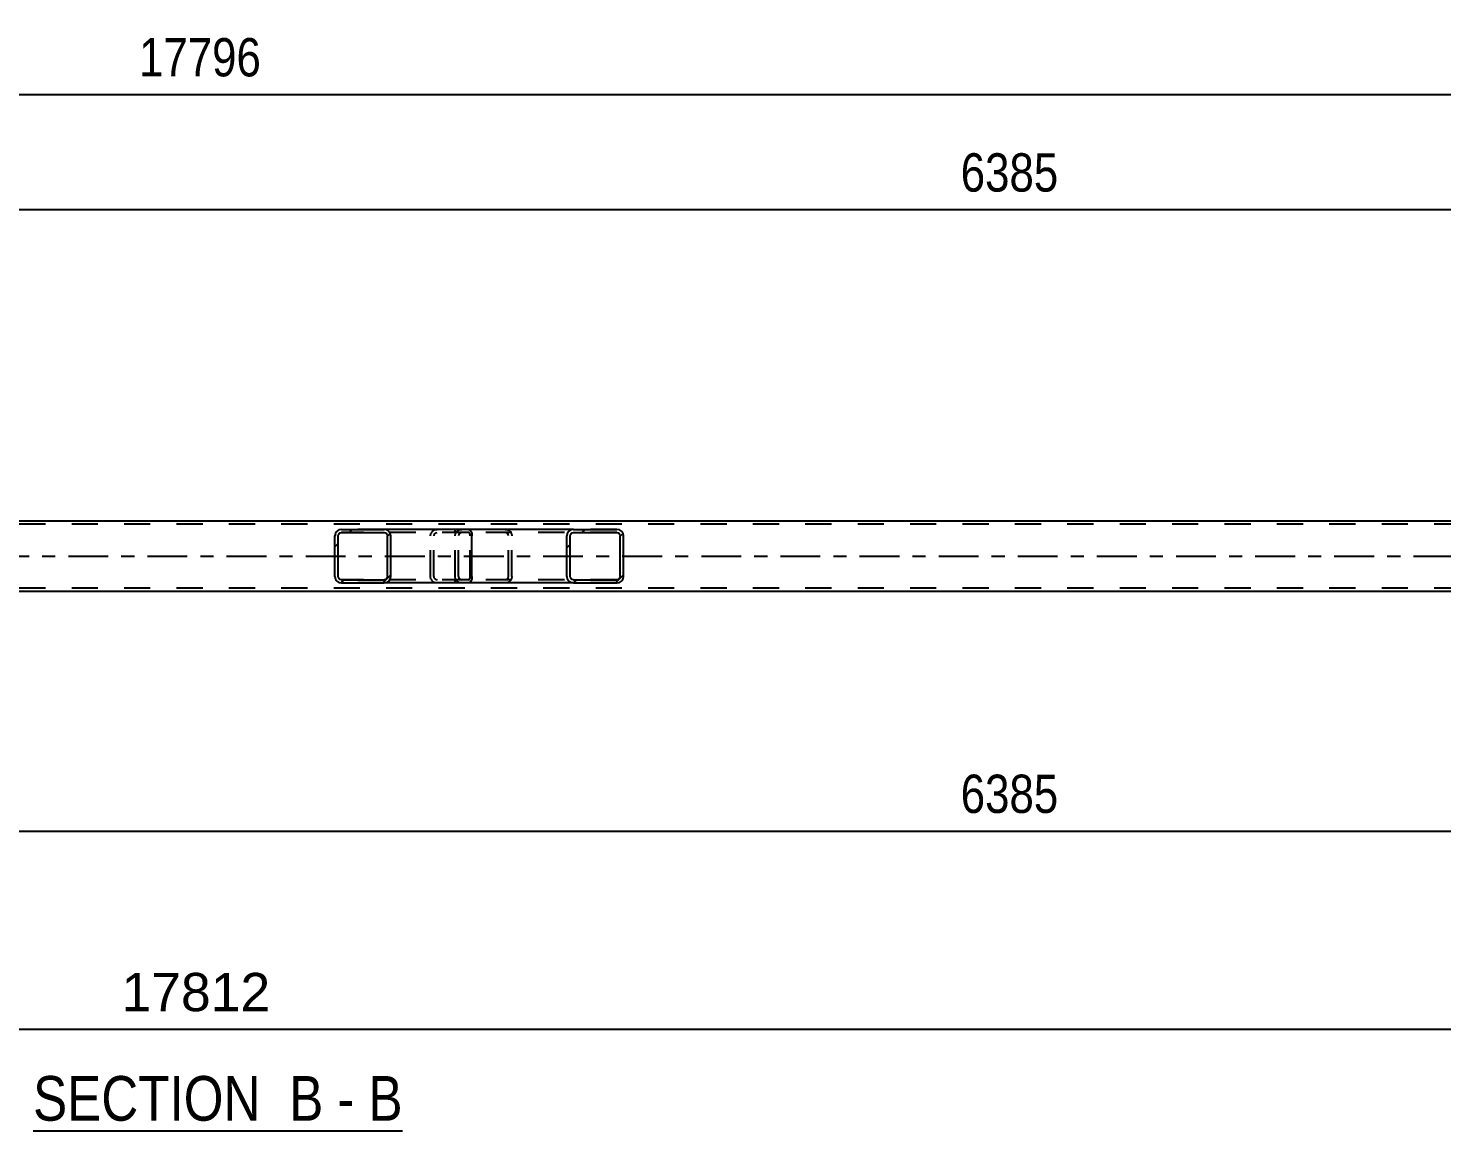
# Model space of a CAD drawing. Header units: millimetres. Extents: x -116 to 725, y -402 to 192.
# Drawn here: x 278.2 to 383.9, y -253.2 to -170.7 of the extents above; entities that cross this region are included whole.
import ezdxf

# ---------------------------------------------------------------- set-up
doc = ezdxf.new("R2010")
doc.units = ezdxf.units.MM
doc.linetypes.add('DXK_LINE_DOT2', pattern=[3.9198, 1.9599, -1.9599])
doc.linetypes.add('DXK_LINE_DOT3', pattern=[5.9187, 2.979, -0.9799, 0.9799, -0.9799])
doc.styles.add('Arial', font='ARIAL.TTF', dxfattribs={"height": 0.2})
doc.styles.add('Arial Narrow', font='ARIALN.TTF', dxfattribs={"height": 0.2})

# ---------------------------------------------------------------- blocks, each defined once
blk = doc.blocks.new('Unknown-200057495-12 - 4012')
at = {"color": 6, "linetype": 'Continuous'}
blk.add_line((278.52, -253.17), (306.16, -253.17), dxfattribs=at)
at = {"color": 0, "linetype": 'Continuous'}
for points in [[(296.63, -252.42), (296.63, -248.92), (278.52, -248.92), (278.52, -252.42)], [(300.23, -252.42), (300.23, -248.92), (297.68, -248.92), (297.68, -252.42)], [(302.56, -252.42), (302.56, -248.92), (301.28, -248.92), (301.28, -252.42)], [(306.16, -252.42), (306.16, -248.92), (303.61, -248.92), (303.61, -252.42)]]:
    blk.add_wipeout(points, dxfattribs=at)
at = {"color": 7, "linetype": 'Continuous', "style": 'Arial Narrow'}
for s, p in [('SECTION ', (278.52, -252.42)), ('B', (297.68, -252.42)), ('B', (303.61, -252.42)), ('-', (301.28, -252.42))]:
    blk.add_text(s, height=3.34, dxfattribs=at).set_placement(p)
blk = doc.blocks.new('Part-200057495-4156 - 4012')
at = {"linetype": 'Continuous'}
h = blk.add_hatch(dxfattribs=at)
h.set_pattern_fill('', scale=0.7, style=0, pattern_type=0)
h.set_pattern_definition([(45, (305.2443, -208.489), (-1.57154, 1.57154), [])])
h.paths.add_polyline_path([(305.28, -208.67), (305.24, -208.49), (305.14, -208.33), (304.97, -208.23), (304.78, -208.19), (301.6, -208.19), (301.4, -208.23), (301.24, -208.33), (301.13, -208.49), (301.09, -208.67), (301.09, -211.71), (301.13, -211.9), (301.24, -212.05), (301.4, -212.16), (301.6, -212.19), (304.78, -212.19), (304.97, -212.16), (305.14, -212.05), (305.24, -211.9), (305.28, -211.71)])
h.paths.add_polyline_path([(305.01, -211.8), (304.96, -211.88), (304.88, -211.93), (304.78, -211.95), (301.6, -211.95), (301.5, -211.93), (301.42, -211.88), (301.36, -211.8), (301.34, -211.71), (301.34, -208.67), (301.36, -208.58), (301.42, -208.5), (301.5, -208.45), (301.6, -208.43), (304.78, -208.43), (304.88, -208.45), (304.96, -208.5), (305.01, -208.58), (305.03, -208.67), (305.03, -211.71)])
at = {"color": 2, "linetype": 'Continuous'}
for p, q in [((301.6, -208.19), (301.4, -208.23)), ((301.6, -208.19), (304.78, -208.19)), ((311.08, -208.19), (304.78, -208.19)), ((304.97, -208.23), (304.78, -208.19)), ((311.08, -208.19), (311.18, -208.23)), ((311.18, -208.23), (311.27, -208.33)), ((301.13, -208.49), (301.09, -208.67)), ((301.09, -211.71), (301.09, -208.67)), ((301.34, -208.67), (301.36, -208.58)), ((301.34, -211.71), (301.34, -208.67)), ((301.36, -208.58), (301.42, -208.5)), ((301.42, -208.5), (301.5, -208.45)), ((301.5, -208.45), (301.6, -208.43)), ((301.6, -208.43), (304.78, -208.43)), ((304.78, -208.43), (304.88, -208.45)), ((304.88, -208.45), (304.96, -208.5)), ((304.96, -208.5), (305.01, -208.58)), ((305.01, -208.58), (305.03, -208.67)), ((305.03, -211.71), (305.03, -208.67)), ((305.28, -208.67), (305.24, -208.49)), ((305.28, -211.71), (305.28, -208.67)), ((311.27, -208.33), (311.33, -208.49)), ((311.33, -208.49), (311.35, -208.67)), ((311.35, -211.71), (311.35, -208.67)), ((301.09, -211.71), (301.13, -211.9)), ((301.36, -211.8), (301.34, -211.71)), ((301.42, -211.88), (301.36, -211.8)), ((301.4, -212.16), (301.6, -212.19)), ((301.5, -211.93), (301.42, -211.88)), ((301.6, -211.95), (301.5, -211.93)), ((301.6, -211.95), (304.78, -211.95)), ((301.6, -212.19), (304.78, -212.19)), ((304.88, -211.93), (304.78, -211.95)), ((304.78, -212.19), (304.97, -212.16)), ((311.08, -212.19), (304.78, -212.19)), ((304.96, -211.88), (304.88, -211.93)), ((305.01, -211.8), (304.96, -211.88)), ((305.03, -211.71), (305.01, -211.8)), ((305.24, -211.9), (305.28, -211.71)), ((311.18, -212.16), (311.08, -212.19)), ((311.27, -212.05), (311.18, -212.16)), ((311.33, -211.9), (311.27, -212.05)), ((311.35, -211.71), (311.33, -211.9))]:
    blk.add_line(p, q, dxfattribs=at)
at = {"color": 7, "linetype": 'DXK_LINE_DOT2'}
for p, q in [((304.78, -208.19), (301.6, -208.19)), ((308.55, -208.23), (308.75, -208.19)), ((310.09, -208.43), (310.09, -208.19)), ((311.08, -208.43), (301.6, -208.43)), ((308.24, -208.67), (308.28, -208.49)), ((308.24, -211.71), (308.24, -208.67)), ((308.51, -208.58), (308.49, -208.67)), ((308.49, -211.71), (308.49, -208.67)), ((308.57, -208.5), (308.51, -208.58)), ((308.57, -208.5), (308.59, -208.49)), ((308.59, -208.49), (308.65, -208.45)), ((308.65, -208.45), (308.75, -208.43)), ((311.13, -208.45), (311.08, -208.43)), ((311.18, -208.5), (311.13, -208.45)), ((311.21, -208.58), (311.18, -208.5)), ((311.22, -208.67), (311.21, -208.58)), ((311.22, -211.71), (311.22, -208.67)), ((311.08, -211.95), (301.6, -211.95)), ((304.78, -212.19), (301.6, -212.19)), ((308.28, -211.9), (308.24, -211.71)), ((308.49, -211.71), (308.51, -211.8)), ((308.51, -211.8), (308.57, -211.88)), ((308.75, -212.19), (308.55, -212.16)), ((308.57, -211.88), (308.65, -211.93)), ((308.65, -211.93), (308.75, -211.95)), ((310.09, -212.19), (310.09, -211.95)), ((311.08, -211.95), (311.13, -211.93)), ((311.13, -211.93), (311.18, -211.88)), ((311.18, -211.88), (311.21, -211.8)), ((311.21, -211.8), (311.22, -211.71))]:
    blk.add_line(p, q, dxfattribs=at)
at = {"color": 2, "linetype": 'Continuous'}
for centre, start, end in [((301.58, -208.69), 111.1941, 156.1506), ((304.79, -208.69), 23.8494, 68.8059), ((301.58, -211.7), 203.8494, 248.8059), ((304.79, -211.7), 291.1941, 336.1506)]:
    blk.add_arc(centre, 0.492, start, end, dxfattribs=at)
at = {"color": 7, "linetype": 'DXK_LINE_DOT2'}
for centre, start, end in [((308.73, -208.69), 111.1941, 156.1506), ((308.73, -211.7), 203.8494, 248.8059)]:
    blk.add_arc(centre, 0.492, start, end, dxfattribs=at)
blk = doc.blocks.new('Part-200057495-4252 - 4012')
at = {"linetype": 'Continuous'}
h = blk.add_hatch(dxfattribs=at)
h.set_pattern_fill('', scale=0.7, style=0, pattern_type=0)
h.set_pattern_definition([(45, (322.655, -208.489), (-1.57154, 1.57154), [])])
h.paths.add_polyline_path([(322.69, -208.67), (322.65, -208.49), (322.54, -208.33), (322.38, -208.23), (322.18, -208.19), (318.95, -208.19), (318.75, -208.23), (318.59, -208.33), (318.48, -208.49), (318.44, -208.67), (318.44, -211.71), (318.48, -211.9), (318.59, -212.05), (318.75, -212.16), (318.95, -212.19), (322.18, -212.19), (322.38, -212.16), (322.54, -212.05), (322.65, -211.9), (322.69, -211.71)])
h.paths.add_polyline_path([(322.42, -211.8), (322.36, -211.88), (322.28, -211.93), (322.18, -211.95), (318.95, -211.95), (318.85, -211.93), (318.77, -211.88), (318.71, -211.8), (318.69, -211.71), (318.69, -208.67), (318.71, -208.58), (318.77, -208.5), (318.85, -208.45), (318.95, -208.43), (322.18, -208.43), (322.28, -208.45), (322.36, -208.5), (322.42, -208.58), (322.44, -208.67), (322.44, -211.71)])
at = {"color": 7, "linetype": 'DXK_LINE_DOT2'}
for p, q in [((310.4, -208.23), (310.6, -208.19)), ((311.08, -208.19), (310.6, -208.19)), ((313.83, -208.19), (314.03, -208.23)), ((322.18, -208.19), (318.95, -208.19)), ((310.09, -208.67), (310.13, -208.49)), ((310.09, -211.71), (310.09, -208.67)), ((310.36, -208.58), (310.34, -208.67)), ((310.34, -211.71), (310.34, -208.67)), ((310.42, -208.5), (310.36, -208.58)), ((310.5, -208.45), (310.42, -208.5)), ((310.6, -208.43), (310.5, -208.45)), ((322.18, -208.43), (310.6, -208.43)), ((313.93, -208.45), (313.83, -208.43)), ((314.01, -208.5), (313.93, -208.45)), ((314.07, -208.58), (314.01, -208.5)), ((314.09, -208.67), (314.07, -208.58)), ((314.09, -211.71), (314.09, -208.67)), ((314.31, -208.49), (314.34, -208.67)), ((314.34, -211.71), (314.34, -208.67)), ((310.13, -211.9), (310.09, -211.71)), ((310.34, -211.71), (310.36, -211.8)), ((310.36, -211.8), (310.42, -211.88)), ((310.6, -212.19), (310.4, -212.16)), ((310.42, -211.88), (310.5, -211.93)), ((310.5, -211.93), (310.6, -211.95)), ((322.18, -211.95), (310.6, -211.95)), ((311.08, -212.19), (310.6, -212.19)), ((313.83, -211.95), (313.93, -211.93)), ((314.03, -212.16), (313.83, -212.19)), ((313.93, -211.93), (314.01, -211.88)), ((314.01, -211.88), (314.07, -211.8)), ((314.07, -211.8), (314.09, -211.71)), ((314.34, -211.71), (314.31, -211.9)), ((322.18, -212.19), (318.95, -212.19))]:
    blk.add_line(p, q, dxfattribs=at)
at = {"color": 2, "linetype": 'Continuous'}
for p, q in [((318.95, -208.19), (311.08, -208.19)), ((318.95, -208.19), (318.75, -208.23)), ((318.95, -208.19), (322.18, -208.19)), ((322.38, -208.23), (322.18, -208.19)), ((318.48, -208.49), (318.44, -208.67)), ((318.44, -211.71), (318.44, -208.67)), ((318.69, -208.67), (318.71, -208.58)), ((318.69, -211.71), (318.69, -208.67)), ((318.71, -208.58), (318.77, -208.5)), ((318.77, -208.5), (318.85, -208.45)), ((318.85, -208.45), (318.95, -208.43)), ((318.95, -208.43), (322.18, -208.43)), ((322.18, -208.43), (322.28, -208.45)), ((322.28, -208.45), (322.36, -208.5)), ((322.36, -208.5), (322.42, -208.58)), ((322.42, -208.58), (322.44, -208.67)), ((322.44, -211.71), (322.44, -208.67)), ((322.69, -208.67), (322.65, -208.49)), ((322.69, -211.71), (322.69, -208.67)), ((318.95, -212.19), (311.08, -212.19)), ((318.44, -211.71), (318.48, -211.9)), ((318.71, -211.8), (318.69, -211.71)), ((318.77, -211.88), (318.71, -211.8)), ((318.75, -212.16), (318.95, -212.19)), ((318.85, -211.93), (318.77, -211.88)), ((318.95, -211.95), (318.85, -211.93)), ((318.95, -211.95), (322.18, -211.95)), ((318.95, -212.19), (322.18, -212.19)), ((322.28, -211.93), (322.18, -211.95)), ((322.18, -212.19), (322.38, -212.16)), ((322.36, -211.88), (322.28, -211.93)), ((322.42, -211.8), (322.36, -211.88)), ((322.44, -211.71), (322.42, -211.8)), ((322.65, -211.9), (322.69, -211.71))]:
    blk.add_line(p, q, dxfattribs=at)
at = {"color": 7, "linetype": 'DXK_LINE_DOT2'}
for centre, start, end in [((310.58, -208.69), 110.7583, 155.68), ((313.85, -208.69), 24.32, 69.2417), ((310.58, -211.69), 204.32, 249.2417), ((313.85, -211.69), 290.7583, 335.68)]:
    blk.add_arc(centre, 0.496, start, end, dxfattribs=at)
at = {"color": 2, "linetype": 'Continuous'}
for centre, start, end in [((318.93, -208.69), 110.7583, 155.68), ((322.2, -208.69), 24.32, 69.2417), ((318.93, -211.69), 204.32, 249.2417), ((322.2, -211.69), 290.7583, 335.68)]:
    blk.add_arc(centre, 0.496, start, end, dxfattribs=at)
blk = doc.blocks.new('Part-200057495-4253 - 4012')
at = {"color": 2, "linetype": 'Continuous'}
for p, q in [((-38.45, -207.55), (620.47, -207.55)), ((478.47, -212.83), (229.06, -212.83))]:
    blk.add_line(p, q, dxfattribs=at)
at = {"color": 7, "linetype": 'DXK_LINE_DOT2'}
for p, q in [((620.47, -207.79), (-38.45, -207.79)), ((620.47, -212.59), (-38.45, -212.59))]:
    blk.add_line(p, q, dxfattribs=at)
at = {"color": 7, "linetype": 'DXK_LINE_DOT3'}
blk.add_line((-38.45, -210.19), (620.47, -210.19), dxfattribs=at)
blk = doc.blocks.new('StraightDimension-200057495-4339 - 4012')
at = {"color": 7, "linetype": 'Continuous'}
blk.add_line((223.86, -184.27), (479.27, -184.27), dxfattribs=at)
at = {"color": 0}
blk.add_wipeout([(355.82, -183.52), (355.82, -179.32), (347.31, -179.32), (347.31, -183.52)], dxfattribs=at)
at = {"color": 3, "style": 'Arial Narrow'}
blk.add_text('6385', height=2.863, dxfattribs=at).set_placement((347.91, -182.92))
blk = doc.blocks.new('StraightDimension-200057495-4357 - 4012')
at = {"color": 7, "linetype": 'Continuous'}
blk.add_line((223.86, -230.75), (479.27, -230.75), dxfattribs=at)
at = {"color": 0}
blk.add_wipeout([(355.82, -230), (355.82, -225.8), (347.31, -225.8), (347.31, -230)], dxfattribs=at)
at = {"color": 3, "style": 'Arial Narrow'}
blk.add_text('6385', height=2.863, dxfattribs=at).set_placement((347.91, -229.4))
blk = doc.blocks.new('StraightDimension-200057495-4405 - 4012')
at = {"color": 7, "linetype": 'Continuous'}
blk.add_line((-47.71, -245.58), (629.09, -245.58), dxfattribs=at)
at = {"color": 0}
blk.add_wipeout([(296.85, -244.83), (296.85, -240.63), (284.53, -240.63), (284.53, -244.83)], dxfattribs=at)
at = {"color": 3, "style": 'Arial'}
blk.add_text('17812', height=2.865, dxfattribs=at).set_placement((285.13, -244.23))
blk = doc.blocks.new('StraightDimension-200057495-9396 - 4012')
at = {"color": 7, "linetype": 'Continuous'}
blk.add_line((-47.07, -175.65), (629.09, -175.65), dxfattribs=at)
at = {"color": 0}
blk.add_wipeout([(296.18, -174.9), (296.18, -170.7), (285.84, -170.7), (285.84, -174.9)], dxfattribs=at)
at = {"color": 3, "style": 'Arial Narrow'}
blk.add_text('17796', height=2.863, dxfattribs=at).set_placement((286.44, -174.3))

msp = doc.modelspace()

# ---------------------------------------------------------------- block references
for name in ['StraightDimension-200057495-4339 - 4012', 'Part-200057495-4253 - 4012', 'Part-200057495-4156 - 4012', 'Part-200057495-4252 - 4012', 'StraightDimension-200057495-4357 - 4012', 'Unknown-200057495-12 - 4012']:
    msp.add_blockref(name, (0, 0))

# ---------------------------------------------------------------- next in the draw order: block references
for name in ['StraightDimension-200057495-9396 - 4012', 'StraightDimension-200057495-4405 - 4012']:
    msp.add_blockref(name, (0, 0))

doc.saveas('drawing.dxf')
